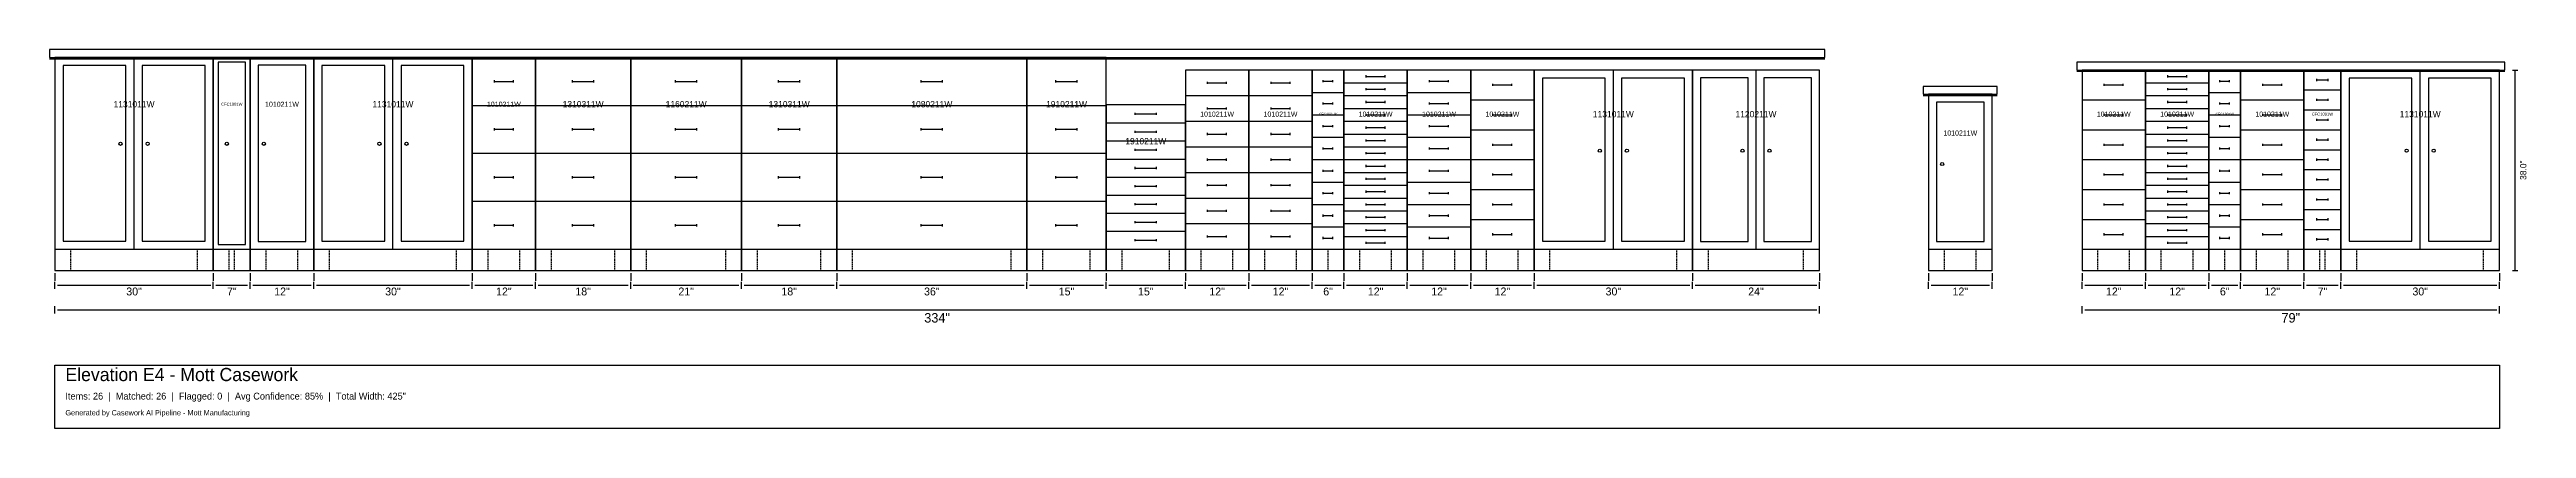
# Model space of a CAD drawing. Header units: metres. Extents: x -1 to 468, y -30 to 42.
import ezdxf
from ezdxf.enums import TextEntityAlignment as Align

# ---------------------------------------------------------------- set-up
doc = ezdxf.new("R2010")
doc.units = ezdxf.units.M
doc.linetypes.add('HIDDEN', pattern=[0.1875, 0.125, -0.0625])
for name, color, linetype in [('CASEWORK-ANNOTATIONS', 1, 'Continuous'), ('CASEWORK-CABINETS', 7, 'Continuous'), ('CASEWORK-COUNTERTOPS', 3, 'Continuous'), ('CASEWORK-DIMENSIONS', 2, 'Continuous'), ('CASEWORK-HIDDEN', 8, 'HIDDEN'), ('CASEWORK-PRODUCT-NUMBERS', 2, 'Continuous')]:
    doc.layers.add(name, color=color, linetype=linetype)

msp = doc.modelspace()

# ---------------------------------------------------------------- linework, layer by layer
at = {"layer": 'CASEWORK-ANNOTATIONS', "color": 8}
msp.add_lwpolyline([(0, -18), (462.72, -18), (462.72, -30), (0, -30), (0, -18)], close=True, dxfattribs=at)
at = {"layer": 'CASEWORK-CABINETS', "color": 7}
for p, q in [((15, 4), (15, 40.4)), ((64, 4), (64, 40.4)), ((295, 4), (295, 38)), ((322, 4), (322, 38)), ((447.72, 4), (447.72, 38)), ((83.2, 35.65), (83.2, 36.05)), ((83.2, 35.85), (86.8, 35.85)), ((86.8, 35.65), (86.8, 36.05)), ((98, 35.65), (98, 36.05)), ((98, 35.85), (102, 35.85)), ((102, 35.65), (102, 36.05)), ((117.5, 35.65), (117.5, 36.05)), ((117.5, 35.85), (121.5, 35.85)), ((121.5, 35.65), (121.5, 36.05)), ((137, 35.65), (137, 36.05)), ((137, 35.85), (141, 35.85)), ((141, 35.65), (141, 36.05)), ((164, 35.65), (164, 36.05)), ((164, 35.85), (168, 35.85)), ((168, 35.65), (168, 36.05)), ((189.5, 35.65), (189.5, 36.05)), ((189.5, 35.85), (193.5, 35.85)), ((193.5, 35.65), (193.5, 36.05)), ((214, 33.14), (226, 33.14)), ((218.2, 35.37), (218.2, 35.77)), ((218.2, 35.57), (221.8, 35.57)), ((221.8, 35.37), (221.8, 35.77)), ((226, 33.14), (238, 33.14)), ((230.2, 35.37), (230.2, 35.77)), ((230.2, 35.57), (233.8, 35.57)), ((233.8, 35.37), (233.8, 35.77)), ((238, 33.75), (244, 33.75)), ((240.1, 35.67), (240.1, 36.08)), ((240.1, 35.88), (241.9, 35.88)), ((241.9, 35.67), (241.9, 36.08)), ((244, 35.57), (256, 35.57)), ((244, 33.14), (256, 33.14)), ((248.2, 36.59), (248.2, 36.99)), ((248.2, 36.79), (251.8, 36.79)), ((248.2, 34.16), (248.2, 34.56)), ((248.2, 34.36), (251.8, 34.36)), ((251.8, 36.59), (251.8, 36.99)), ((251.8, 34.16), (251.8, 34.56)), ((256, 33.75), (268, 33.75)), ((260.2, 35.67), (260.2, 36.08)), ((260.2, 35.88), (263.8, 35.88)), ((263.8, 35.67), (263.8, 36.08)), ((272.2, 34.97), (272.2, 35.37)), ((272.2, 35.17), (275.8, 35.17)), ((275.8, 34.97), (275.8, 35.37)), ((387.92, 34.97), (387.92, 35.37)), ((387.92, 35.17), (391.52, 35.17)), ((391.52, 34.97), (391.52, 35.37)), ((395.72, 35.57), (407.72, 35.57)), ((395.72, 33.14), (407.72, 33.14)), ((399.92, 36.59), (399.92, 36.99)), ((399.92, 36.79), (403.52, 36.79)), ((399.92, 34.16), (399.92, 34.56)), ((399.92, 34.36), (403.52, 34.36)), ((403.52, 36.59), (403.52, 36.99)), ((403.52, 34.16), (403.52, 34.56)), ((407.72, 33.75), (413.72, 33.75)), ((409.82, 35.67), (409.82, 36.08)), ((409.82, 35.88), (411.62, 35.88)), ((411.62, 35.67), (411.62, 36.08)), ((417.92, 34.97), (417.92, 35.37)), ((417.92, 35.17), (421.52, 35.17)), ((421.52, 34.97), (421.52, 35.37)), ((425.72, 34.22), (432.72, 34.22)), ((428.17, 35.91), (428.17, 36.31)), ((428.17, 36.11), (430.27, 36.11)), ((430.27, 35.91), (430.27, 36.31)), ((79, 31.3), (91, 31.3)), ((91, 31.3), (109, 31.3)), ((109, 31.3), (130, 31.3)), ((130, 31.3), (148, 31.3)), ((148, 31.3), (184, 31.3)), ((184, 31.3), (199, 31.3)), ((204.5, 29.49), (204.5, 29.89)), ((204.5, 29.69), (208.5, 29.69)), ((208.5, 29.49), (208.5, 29.89)), ((214, 28.29), (226, 28.29)), ((218.2, 30.51), (218.2, 30.91)), ((218.2, 30.71), (221.8, 30.71)), ((221.8, 30.51), (221.8, 30.91)), ((226, 28.29), (238, 28.29)), ((230.2, 30.51), (230.2, 30.91)), ((230.2, 30.71), (233.8, 30.71)), ((233.8, 30.51), (233.8, 30.91)), ((238, 29.5), (244, 29.5)), ((240.1, 31.43), (240.1, 31.82)), ((240.1, 31.62), (241.9, 31.62)), ((241.9, 31.43), (241.9, 31.82)), ((244, 30.71), (256, 30.71)), ((244, 28.29), (256, 28.29)), ((248.2, 31.73), (248.2, 32.13)), ((248.2, 31.93), (251.8, 31.93)), ((248.2, 29.3), (248.2, 29.7)), ((248.2, 29.5), (251.8, 29.5)), ((251.8, 31.73), (251.8, 32.13)), ((251.8, 29.3), (251.8, 29.7)), ((256, 29.5), (268, 29.5)), ((260.2, 31.43), (260.2, 31.82)), ((260.2, 31.62), (263.8, 31.62)), ((263.8, 31.43), (263.8, 31.82)), ((268, 32.33), (280, 32.33)), ((272.2, 29.3), (272.2, 29.7)), ((272.2, 29.5), (275.8, 29.5)), ((275.8, 29.3), (275.8, 29.7)), ((383.72, 32.33), (395.72, 32.33)), ((387.92, 29.3), (387.92, 29.7)), ((387.92, 29.5), (391.52, 29.5)), ((391.52, 29.3), (391.52, 29.7)), ((395.72, 30.71), (407.72, 30.71)), ((395.72, 28.29), (407.72, 28.29)), ((399.92, 31.73), (399.92, 32.13)), ((399.92, 31.93), (403.52, 31.93)), ((399.92, 29.3), (399.92, 29.7)), ((399.92, 29.5), (403.52, 29.5)), ((403.52, 31.73), (403.52, 32.13)), ((403.52, 29.3), (403.52, 29.7)), ((407.72, 29.5), (413.72, 29.5)), ((409.82, 31.43), (409.82, 31.82)), ((409.82, 31.62), (411.62, 31.62)), ((411.62, 31.43), (411.62, 31.82)), ((413.72, 32.33), (425.72, 32.33)), ((417.92, 29.3), (417.92, 29.7)), ((417.92, 29.5), (421.52, 29.5)), ((421.52, 29.3), (421.52, 29.7)), ((425.72, 30.44), (432.72, 30.44)), ((428.17, 32.13), (428.17, 32.53)), ((428.17, 32.33), (430.27, 32.33)), ((428.17, 28.36), (428.17, 28.76)), ((428.17, 28.56), (430.27, 28.56)), ((430.27, 32.13), (430.27, 32.53)), ((430.27, 28.36), (430.27, 28.76)), ((83.2, 26.55), (83.2, 26.95)), ((83.2, 26.75), (86.8, 26.75)), ((86.8, 26.55), (86.8, 26.95)), ((98, 26.55), (98, 26.95)), ((98, 26.75), (102, 26.75)), ((102, 26.55), (102, 26.95)), ((117.5, 26.55), (117.5, 26.95)), ((117.5, 26.75), (121.5, 26.75)), ((121.5, 26.55), (121.5, 26.95)), ((137, 26.55), (137, 26.95)), ((137, 26.75), (141, 26.75)), ((141, 26.55), (141, 26.95)), ((164, 26.55), (164, 26.95)), ((164, 26.75), (168, 26.75)), ((168, 26.55), (168, 26.95)), ((189.5, 26.55), (189.5, 26.95)), ((189.5, 26.75), (193.5, 26.75)), ((193.5, 26.55), (193.5, 26.95)), ((199, 27.97), (214, 27.97)), ((199, 24.55), (214, 24.55)), ((204.5, 26.06), (204.5, 26.46)), ((204.5, 26.26), (208.5, 26.26)), ((208.5, 26.06), (208.5, 26.46)), ((218.2, 25.66), (218.2, 26.06)), ((218.2, 25.86), (221.8, 25.86)), ((221.8, 25.66), (221.8, 26.06)), ((230.2, 25.66), (230.2, 26.06)), ((230.2, 25.86), (233.8, 25.86)), ((233.8, 25.66), (233.8, 26.06)), ((238, 25.25), (244, 25.25)), ((240.1, 27.18), (240.1, 27.57)), ((240.1, 27.38), (241.9, 27.38)), ((241.9, 27.18), (241.9, 27.57)), ((244, 25.86), (256, 25.86)), ((248.2, 26.87), (248.2, 27.27)), ((248.2, 27.07), (251.8, 27.07)), ((248.2, 24.44), (248.2, 24.84)), ((248.2, 24.64), (251.8, 24.64)), ((251.8, 26.87), (251.8, 27.27)), ((251.8, 24.44), (251.8, 24.84)), ((256, 25.25), (268, 25.25)), ((260.2, 27.18), (260.2, 27.57)), ((260.2, 27.38), (263.8, 27.38)), ((263.8, 27.18), (263.8, 27.57)), ((268, 26.67), (280, 26.67)), ((272.2, 23.63), (272.2, 24.03)), ((272.2, 23.83), (275.8, 23.83)), ((275.8, 23.63), (275.8, 24.03)), ((383.72, 26.67), (395.72, 26.67)), ((387.92, 23.63), (387.92, 24.03)), ((387.92, 23.83), (391.52, 23.83)), ((391.52, 23.63), (391.52, 24.03)), ((395.72, 25.86), (407.72, 25.86)), ((399.92, 26.87), (399.92, 27.27)), ((399.92, 27.07), (403.52, 27.07)), ((399.92, 24.44), (399.92, 24.84)), ((399.92, 24.64), (403.52, 24.64)), ((403.52, 26.87), (403.52, 27.27)), ((403.52, 24.44), (403.52, 24.84)), ((407.72, 25.25), (413.72, 25.25)), ((409.82, 27.18), (409.82, 27.57)), ((409.82, 27.38), (411.62, 27.38)), ((411.62, 27.18), (411.62, 27.57)), ((413.72, 26.67), (425.72, 26.67)), ((417.92, 23.63), (417.92, 24.03)), ((417.92, 23.83), (421.52, 23.83)), ((421.52, 23.63), (421.52, 24.03)), ((425.72, 26.67), (432.72, 26.67)), ((428.17, 24.58), (428.17, 24.98)), ((428.17, 24.78), (430.27, 24.78)), ((430.27, 24.58), (430.27, 24.98)), ((79, 22.2), (91, 22.2)), ((91, 22.2), (109, 22.2)), ((109, 22.2), (130, 22.2)), ((130, 22.2), (148, 22.2)), ((148, 22.2), (184, 22.2)), ((184, 22.2), (199, 22.2)), ((199, 21.12), (214, 21.12)), ((204.5, 22.64), (204.5, 23.04)), ((204.5, 22.84), (208.5, 22.84)), ((204.5, 19.21), (204.5, 19.61)), ((204.5, 19.41), (208.5, 19.41)), ((208.5, 22.64), (208.5, 23.04)), ((208.5, 19.21), (208.5, 19.61)), ((214, 23.43), (226, 23.43)), ((218.2, 20.8), (218.2, 21.2)), ((218.2, 21), (221.8, 21)), ((221.8, 20.8), (221.8, 21.2)), ((226, 23.43), (238, 23.43)), ((230.2, 20.8), (230.2, 21.2)), ((230.2, 21), (233.8, 21)), ((233.8, 20.8), (233.8, 21.2)), ((238, 21), (244, 21)), ((240.1, 22.93), (240.1, 23.32)), ((240.1, 23.12), (241.9, 23.12)), ((240.1, 18.68), (240.1, 19.07)), ((240.1, 18.88), (241.9, 18.88)), ((241.9, 22.93), (241.9, 23.32)), ((241.9, 18.68), (241.9, 19.07)), ((244, 23.43), (256, 23.43)), ((244, 21), (256, 21)), ((248.2, 22.01), (248.2, 22.41)), ((248.2, 22.21), (251.8, 22.21)), ((248.2, 19.59), (248.2, 19.99)), ((248.2, 19.79), (251.8, 19.79)), ((251.8, 22.01), (251.8, 22.41)), ((251.8, 19.59), (251.8, 19.99)), ((256, 21), (268, 21)), ((260.2, 22.93), (260.2, 23.32)), ((260.2, 23.12), (263.8, 23.12)), ((260.2, 18.68), (260.2, 19.07)), ((260.2, 18.88), (263.8, 18.88)), ((263.8, 22.93), (263.8, 23.32)), ((263.8, 18.68), (263.8, 19.07)), ((268, 21), (280, 21)), ((383.72, 21), (395.72, 21)), ((395.72, 23.43), (407.72, 23.43)), ((395.72, 21), (407.72, 21)), ((399.92, 22.01), (399.92, 22.41)), ((399.92, 22.21), (403.52, 22.21)), ((399.92, 19.59), (399.92, 19.99)), ((399.92, 19.79), (403.52, 19.79)), ((403.52, 22.01), (403.52, 22.41)), ((403.52, 19.59), (403.52, 19.99)), ((407.72, 21), (413.72, 21)), ((409.82, 22.93), (409.82, 23.32)), ((409.82, 23.12), (411.62, 23.12)), ((409.82, 18.68), (409.82, 19.07)), ((409.82, 18.88), (411.62, 18.88)), ((411.62, 22.93), (411.62, 23.32)), ((411.62, 18.68), (411.62, 19.07)), ((413.72, 21), (425.72, 21)), ((425.72, 22.89), (432.72, 22.89)), ((425.72, 19.11), (432.72, 19.11)), ((428.17, 20.8), (428.17, 21.2)), ((428.17, 21), (430.27, 21)), ((430.27, 20.8), (430.27, 21.2)), ((83.2, 17.45), (83.2, 17.85)), ((83.2, 17.65), (86.8, 17.65)), ((86.8, 17.45), (86.8, 17.85)), ((98, 17.45), (98, 17.85)), ((98, 17.65), (102, 17.65)), ((102, 17.45), (102, 17.85)), ((117.5, 17.45), (117.5, 17.85)), ((117.5, 17.65), (121.5, 17.65)), ((121.5, 17.45), (121.5, 17.85)), ((137, 17.45), (137, 17.85)), ((137, 17.65), (141, 17.65)), ((141, 17.45), (141, 17.85)), ((164, 17.45), (164, 17.85)), ((164, 17.65), (168, 17.65)), ((168, 17.45), (168, 17.85)), ((189.5, 17.45), (189.5, 17.85)), ((189.5, 17.65), (193.5, 17.65)), ((193.5, 17.45), (193.5, 17.85)), ((199, 17.7), (214, 17.7)), ((199, 14.27), (214, 14.27)), ((204.5, 15.79), (204.5, 16.19)), ((204.5, 15.99), (208.5, 15.99)), ((208.5, 15.79), (208.5, 16.19)), ((214, 18.57), (226, 18.57)), ((218.2, 15.94), (218.2, 16.34)), ((218.2, 16.14), (221.8, 16.14)), ((221.8, 15.94), (221.8, 16.34)), ((226, 18.57), (238, 18.57)), ((230.2, 15.94), (230.2, 16.34)), ((230.2, 16.14), (233.8, 16.14)), ((233.8, 15.94), (233.8, 16.34)), ((238, 16.75), (244, 16.75)), ((240.1, 14.43), (240.1, 14.82)), ((240.1, 14.62), (241.9, 14.62)), ((241.9, 14.43), (241.9, 14.82)), ((244, 18.57), (256, 18.57)), ((244, 16.14), (256, 16.14)), ((248.2, 17.16), (248.2, 17.56)), ((248.2, 17.36), (251.8, 17.36)), ((248.2, 14.73), (248.2, 15.13)), ((248.2, 14.93), (251.8, 14.93)), ((251.8, 17.16), (251.8, 17.56)), ((251.8, 14.73), (251.8, 15.13)), ((256, 16.75), (268, 16.75)), ((260.2, 14.43), (260.2, 14.82)), ((260.2, 14.62), (263.8, 14.62)), ((263.8, 14.43), (263.8, 14.82)), ((268, 15.33), (280, 15.33)), ((272.2, 17.97), (272.2, 18.37)), ((272.2, 18.17), (275.8, 18.17)), ((275.8, 17.97), (275.8, 18.37)), ((383.72, 15.33), (395.72, 15.33)), ((387.92, 17.97), (387.92, 18.37)), ((387.92, 18.17), (391.52, 18.17)), ((391.52, 17.97), (391.52, 18.37)), ((395.72, 18.57), (407.72, 18.57)), ((395.72, 16.14), (407.72, 16.14)), ((399.92, 17.16), (399.92, 17.56)), ((399.92, 17.36), (403.52, 17.36)), ((399.92, 14.73), (399.92, 15.13)), ((399.92, 14.93), (403.52, 14.93)), ((403.52, 17.16), (403.52, 17.56)), ((403.52, 14.73), (403.52, 15.13)), ((407.72, 16.75), (413.72, 16.75)), ((409.82, 14.43), (409.82, 14.82)), ((409.82, 14.62), (411.62, 14.62)), ((411.62, 14.43), (411.62, 14.82)), ((413.72, 15.33), (425.72, 15.33)), ((417.92, 17.97), (417.92, 18.37)), ((417.92, 18.17), (421.52, 18.17)), ((421.52, 17.97), (421.52, 18.37)), ((425.72, 15.33), (432.72, 15.33)), ((428.17, 17.02), (428.17, 17.42)), ((428.17, 17.22), (430.27, 17.22)), ((430.27, 17.02), (430.27, 17.42)), ((79, 13.1), (91, 13.1)), ((91, 13.1), (109, 13.1)), ((109, 13.1), (130, 13.1)), ((130, 13.1), (148, 13.1)), ((148, 13.1), (184, 13.1)), ((184, 13.1), (199, 13.1)), ((199, 10.85), (214, 10.85)), ((204.5, 12.36), (204.5, 12.76)), ((204.5, 12.56), (208.5, 12.56)), ((208.5, 12.36), (208.5, 12.76)), ((214, 13.71), (226, 13.71)), ((218.2, 11.09), (218.2, 11.49)), ((218.2, 11.29), (221.8, 11.29)), ((221.8, 11.09), (221.8, 11.49)), ((226, 13.71), (238, 13.71)), ((230.2, 11.09), (230.2, 11.49)), ((230.2, 11.29), (233.8, 11.29)), ((233.8, 11.09), (233.8, 11.49)), ((238, 12.5), (244, 12.5)), ((240.1, 10.18), (240.1, 10.57)), ((240.1, 10.38), (241.9, 10.38)), ((241.9, 10.18), (241.9, 10.57)), ((244, 13.71), (256, 13.71)), ((244, 11.29), (256, 11.29)), ((248.2, 12.3), (248.2, 12.7)), ((248.2, 12.5), (251.8, 12.5)), ((248.2, 9.87), (248.2, 10.27)), ((248.2, 10.07), (251.8, 10.07)), ((251.8, 12.3), (251.8, 12.7)), ((251.8, 9.87), (251.8, 10.27)), ((256, 12.5), (268, 12.5)), ((260.2, 10.18), (260.2, 10.57)), ((260.2, 10.38), (263.8, 10.38)), ((263.8, 10.18), (263.8, 10.57)), ((268, 9.67), (280, 9.67)), ((272.2, 12.3), (272.2, 12.7)), ((272.2, 12.5), (275.8, 12.5)), ((275.8, 12.3), (275.8, 12.7)), ((383.72, 9.67), (395.72, 9.67)), ((387.92, 12.3), (387.92, 12.7)), ((387.92, 12.5), (391.52, 12.5)), ((391.52, 12.3), (391.52, 12.7)), ((395.72, 13.71), (407.72, 13.71)), ((395.72, 11.29), (407.72, 11.29)), ((399.92, 12.3), (399.92, 12.7)), ((399.92, 12.5), (403.52, 12.5)), ((399.92, 9.87), (399.92, 10.27)), ((399.92, 10.07), (403.52, 10.07)), ((403.52, 12.3), (403.52, 12.7)), ((403.52, 9.87), (403.52, 10.27)), ((407.72, 12.5), (413.72, 12.5)), ((409.82, 10.18), (409.82, 10.57)), ((409.82, 10.38), (411.62, 10.38)), ((411.62, 10.18), (411.62, 10.57)), ((413.72, 9.67), (425.72, 9.67)), ((417.92, 12.3), (417.92, 12.7)), ((417.92, 12.5), (421.52, 12.5)), ((421.52, 12.3), (421.52, 12.7)), ((425.72, 11.56), (432.72, 11.56)), ((428.17, 13.24), (428.17, 13.64)), ((428.17, 13.44), (430.27, 13.44)), ((428.17, 9.47), (428.17, 9.87)), ((428.17, 9.67), (430.27, 9.67)), ((430.27, 13.24), (430.27, 13.64)), ((430.27, 9.47), (430.27, 9.87)), ((83.2, 8.35), (83.2, 8.75)), ((83.2, 8.55), (86.8, 8.55)), ((86.8, 8.35), (86.8, 8.75)), ((98, 8.35), (98, 8.75)), ((98, 8.55), (102, 8.55)), ((102, 8.35), (102, 8.75)), ((117.5, 8.35), (117.5, 8.75)), ((117.5, 8.55), (121.5, 8.55)), ((121.5, 8.35), (121.5, 8.75)), ((137, 8.35), (137, 8.75)), ((137, 8.55), (141, 8.55)), ((141, 8.35), (141, 8.75)), ((164, 8.35), (164, 8.75)), ((164, 8.55), (168, 8.55)), ((168, 8.35), (168, 8.75)), ((189.5, 8.35), (189.5, 8.75)), ((189.5, 8.55), (193.5, 8.55)), ((193.5, 8.35), (193.5, 8.75)), ((199, 7.42), (214, 7.42)), ((204.5, 8.94), (204.5, 9.34)), ((204.5, 9.14), (208.5, 9.14)), ((204.5, 5.51), (204.5, 5.91)), ((204.5, 5.71), (208.5, 5.71)), ((208.5, 8.94), (208.5, 9.34)), ((208.5, 5.51), (208.5, 5.91)), ((214, 8.86), (226, 8.86)), ((218.2, 6.23), (218.2, 6.63)), ((218.2, 6.43), (221.8, 6.43)), ((221.8, 6.23), (221.8, 6.63)), ((226, 8.86), (238, 8.86)), ((230.2, 6.23), (230.2, 6.63)), ((230.2, 6.43), (233.8, 6.43)), ((233.8, 6.23), (233.8, 6.63)), ((238, 8.25), (244, 8.25)), ((240.1, 5.92), (240.1, 6.33)), ((240.1, 6.12), (241.9, 6.12)), ((241.9, 5.92), (241.9, 6.33)), ((244, 8.86), (256, 8.86)), ((244, 6.43), (256, 6.43)), ((248.2, 7.44), (248.2, 7.84)), ((248.2, 7.64), (251.8, 7.64)), ((248.2, 5.01), (248.2, 5.41)), ((248.2, 5.21), (251.8, 5.21)), ((251.8, 7.44), (251.8, 7.84)), ((251.8, 5.01), (251.8, 5.41)), ((256, 8.25), (268, 8.25)), ((260.2, 5.92), (260.2, 6.33)), ((260.2, 6.12), (263.8, 6.12)), ((263.8, 5.92), (263.8, 6.33)), ((272.2, 6.63), (272.2, 7.03)), ((272.2, 6.83), (275.8, 6.83)), ((275.8, 6.63), (275.8, 7.03)), ((387.92, 6.63), (387.92, 7.03)), ((387.92, 6.83), (391.52, 6.83)), ((391.52, 6.63), (391.52, 7.03)), ((395.72, 8.86), (407.72, 8.86)), ((395.72, 6.43), (407.72, 6.43)), ((399.92, 7.44), (399.92, 7.84)), ((399.92, 7.64), (403.52, 7.64)), ((399.92, 5.01), (399.92, 5.41)), ((399.92, 5.21), (403.52, 5.21)), ((403.52, 7.44), (403.52, 7.84)), ((403.52, 5.01), (403.52, 5.41)), ((407.72, 8.25), (413.72, 8.25)), ((409.82, 5.92), (409.82, 6.33)), ((409.82, 6.12), (411.62, 6.12)), ((411.62, 5.92), (411.62, 6.33)), ((417.92, 6.63), (417.92, 7.03)), ((417.92, 6.83), (421.52, 6.83)), ((421.52, 6.63), (421.52, 7.03)), ((425.72, 7.78), (432.72, 7.78)), ((428.17, 5.69), (428.17, 6.09)), ((428.17, 5.89), (430.27, 5.89)), ((430.27, 5.69), (430.27, 6.09)), ((0, 4), (30, 4)), ((30, 4), (37, 4)), ((37, 4), (49, 4)), ((49, 4), (79, 4)), ((79, 4), (91, 4)), ((91, 4), (109, 4)), ((109, 4), (130, 4)), ((130, 4), (148, 4)), ((148, 4), (184, 4)), ((184, 4), (199, 4)), ((199, 4), (214, 4)), ((214, 4), (226, 4)), ((226, 4), (238, 4)), ((238, 4), (244, 4)), ((244, 4), (256, 4)), ((256, 4), (268, 4)), ((268, 4), (280, 4)), ((280, 4), (310, 4)), ((310, 4), (334, 4)), ((354.67, 4), (366.67, 4)), ((383.72, 4), (395.72, 4)), ((395.72, 4), (407.72, 4)), ((407.72, 4), (413.72, 4)), ((413.72, 4), (425.72, 4)), ((425.72, 4), (432.72, 4)), ((432.72, 4), (462.72, 4))]:
    msp.add_line(p, q, dxfattribs=at)
for points in [[(0, 0), (30, 0), (30, 40.4), (0, 40.4), (0, 0)], [(1.56, 5.56), (13.44, 5.56), (13.44, 38.84), (1.56, 38.84), (1.56, 5.56)], [(16.56, 5.56), (28.44, 5.56), (28.44, 38.84), (16.56, 38.84), (16.56, 5.56)], [(30, 0), (37, 0), (37, 40.4), (30, 40.4), (30, 0)], [(30.89, 4.89), (36.11, 4.89), (36.11, 39.51), (30.89, 39.51), (30.89, 4.89)], [(37, 0), (49, 0), (49, 40.4), (37, 40.4), (37, 0)], [(38.49, 5.49), (47.51, 5.49), (47.51, 38.91), (38.49, 38.91), (38.49, 5.49)], [(49, 0), (79, 0), (79, 40.4), (49, 40.4), (49, 0)], [(50.56, 5.56), (62.44, 5.56), (62.44, 38.84), (50.56, 38.84), (50.56, 5.56)], [(65.56, 5.56), (77.44, 5.56), (77.44, 38.84), (65.56, 38.84), (65.56, 5.56)], [(79, 0), (91, 0), (91, 40.4), (79, 40.4), (79, 0)], [(91, 0), (109, 0), (109, 40.4), (91, 40.4), (91, 0)], [(109, 0), (130, 0), (130, 40.4), (109, 40.4), (109, 0)], [(130, 0), (148, 0), (148, 40.4), (130, 40.4), (130, 0)], [(148, 0), (184, 0), (184, 40.4), (148, 40.4), (148, 0)], [(184, 0), (199, 0), (199, 40.4), (184, 40.4), (184, 0)], [(214, 0), (226, 0), (226, 38), (214, 38), (214, 0)], [(226, 0), (238, 0), (238, 38), (226, 38), (226, 0)], [(238, 0), (244, 0), (244, 38), (238, 38), (238, 0)], [(244, 0), (256, 0), (256, 38), (244, 38), (244, 0)], [(256, 0), (268, 0), (268, 38), (256, 38), (256, 0)], [(268, 0), (280, 0), (280, 38), (268, 38), (268, 0)], [(280, 0), (310, 0), (310, 38), (280, 38), (280, 0)], [(310, 0), (334, 0), (334, 38), (310, 38), (310, 0)], [(383.72, 0), (395.72, 0), (395.72, 38), (383.72, 38), (383.72, 0)], [(395.72, 0), (407.72, 0), (407.72, 38), (395.72, 38), (395.72, 0)], [(407.72, 0), (413.72, 0), (413.72, 38), (407.72, 38), (407.72, 0)], [(413.72, 0), (425.72, 0), (425.72, 38), (413.72, 38), (413.72, 0)], [(425.72, 0), (432.72, 0), (432.72, 38), (425.72, 38), (425.72, 0)], [(432.72, 0), (462.72, 0), (462.72, 38), (432.72, 38), (432.72, 0)], [(281.56, 5.56), (293.44, 5.56), (293.44, 36.44), (281.56, 36.44), (281.56, 5.56)], [(296.56, 5.56), (308.44, 5.56), (308.44, 36.44), (296.56, 36.44), (296.56, 5.56)], [(311.49, 5.49), (320.51, 5.49), (320.51, 36.51), (311.49, 36.51), (311.49, 5.49)], [(323.49, 5.49), (332.51, 5.49), (332.51, 36.51), (323.49, 36.51), (323.49, 5.49)], [(354.67, 0), (366.67, 0), (366.67, 33.4), (354.67, 33.4), (354.67, 0)], [(434.28, 5.56), (446.15, 5.56), (446.15, 36.44), (434.28, 36.44), (434.28, 5.56)], [(449.28, 5.56), (461.15, 5.56), (461.15, 36.44), (449.28, 36.44), (449.28, 5.56)], [(199, 0), (214, 0), (214, 31.4), (199, 31.4), (199, 0)], [(356.15, 5.49), (365.18, 5.49), (365.18, 31.91), (356.15, 31.91), (356.15, 5.49)]]:
    msp.add_lwpolyline(points, close=True, dxfattribs=at)
for centre in [(12.44, 24.01), (17.56, 24.01), (32.56, 24.01), (39.56, 24.01), (61.44, 24.01), (66.56, 24.01), (292.44, 22.69), (297.56, 22.69), (319.44, 22.69), (324.56, 22.69), (357.23, 20.16), (445.15, 22.69), (450.28, 22.69)]:
    msp.add_circle(centre, 0.3, dxfattribs=at)
at = {"layer": 'CASEWORK-COUNTERTOPS', "color": 3}
for p, q in [((-1, 40.15), (335, 40.15)), ((382.72, 37.75), (463.72, 37.75)), ((353.67, 33.15), (367.67, 33.15))]:
    msp.add_line(p, q, dxfattribs=at)
for points in [[(-1, 40.4), (335, 40.4), (335, 41.9), (-1, 41.9), (-1, 40.4)], [(382.72, 38), (463.72, 38), (463.72, 39.5), (382.72, 39.5), (382.72, 38)], [(353.67, 33.4), (367.67, 33.4), (367.67, 34.9), (353.67, 34.9), (353.67, 33.4)]]:
    msp.add_lwpolyline(points, close=True, dxfattribs=at)
at = {"layer": 'CASEWORK-DIMENSIONS', "color": 2}
for p, q in [((465.22, 38), (466.22, 38)), ((465.72, 0), (465.72, 38)), ((465.22, 0), (466.22, 0)), ((0, -3.5), (0, -2.2)), ((0.5, -2.8), (29.5, -2.8)), ((30, -3.5), (30, -2.2)), ((30, -3.5), (30, -2.2)), ((30.5, -2.8), (36.5, -2.8)), ((37, -3.5), (37, -2.2)), ((37, -3.5), (37, -2.2)), ((37.5, -2.8), (48.5, -2.8)), ((49, -3.5), (49, -2.2)), ((49, -3.5), (49, -2.2)), ((49.5, -2.8), (78.5, -2.8)), ((79, -3.5), (79, -2.2)), ((79, -3.5), (79, -2.2)), ((79.5, -2.8), (90.5, -2.8)), ((91, -3.5), (91, -2.2)), ((91, -3.5), (91, -2.2)), ((91.5, -2.8), (108.5, -2.8)), ((109, -3.5), (109, -2.2)), ((109, -3.5), (109, -2.2)), ((109.5, -2.8), (129.5, -2.8)), ((130, -3.5), (130, -2.2)), ((130, -3.5), (130, -2.2)), ((130.5, -2.8), (147.5, -2.8)), ((148, -3.5), (148, -2.2)), ((148, -3.5), (148, -2.2)), ((148.5, -2.8), (183.5, -2.8)), ((184, -3.5), (184, -2.2)), ((184, -3.5), (184, -2.2)), ((184.5, -2.8), (198.5, -2.8)), ((199, -3.5), (199, -2.2)), ((199, -3.5), (199, -2.2)), ((199.5, -2.8), (213.5, -2.8)), ((214, -3.5), (214, -2.2)), ((214, -3.5), (214, -2.2)), ((214.5, -2.8), (225.5, -2.8)), ((226, -3.5), (226, -2.2)), ((226, -3.5), (226, -2.2)), ((226.5, -2.8), (237.5, -2.8)), ((238, -3.5), (238, -2.2)), ((238, -3.5), (238, -2.2)), ((238.5, -2.8), (243.5, -2.8)), ((244, -3.5), (244, -2.2)), ((244, -3.5), (244, -2.2)), ((244.5, -2.8), (255.5, -2.8)), ((256, -3.5), (256, -2.2)), ((256, -3.5), (256, -2.2)), ((256.5, -2.8), (267.5, -2.8)), ((268, -3.5), (268, -2.2)), ((268, -3.5), (268, -2.2)), ((268.5, -2.8), (279.5, -2.8)), ((280, -3.5), (280, -2.2)), ((280, -3.5), (280, -2.2)), ((280.5, -2.8), (309.5, -2.8)), ((310, -3.5), (310, -2.2)), ((310, -3.5), (310, -2.2)), ((310.5, -2.8), (333.5, -2.8)), ((334, -3.5), (334, -2.2)), ((354.67, -3.5), (354.67, -2.2)), ((355.17, -2.8), (366.17, -2.8)), ((366.67, -3.5), (366.67, -2.2)), ((383.72, -3.5), (383.72, -2.2)), ((384.22, -2.8), (395.22, -2.8)), ((395.72, -3.5), (395.72, -2.2)), ((395.72, -3.5), (395.72, -2.2)), ((396.22, -2.8), (407.22, -2.8)), ((407.72, -3.5), (407.72, -2.2)), ((407.72, -3.5), (407.72, -2.2)), ((408.22, -2.8), (413.22, -2.8)), ((413.72, -3.5), (413.72, -2.2)), ((413.72, -3.5), (413.72, -2.2)), ((414.22, -2.8), (425.22, -2.8)), ((425.72, -3.5), (425.72, -2.2)), ((425.72, -3.5), (425.72, -2.2)), ((426.22, -2.8), (432.22, -2.8)), ((432.72, -3.5), (432.72, -2.2)), ((432.72, -3.5), (432.72, -2.2)), ((433.22, -2.8), (462.22, -2.8)), ((462.72, -3.5), (462.72, -2.2)), ((0, -8.2), (0, -6.8)), ((0.5, -7.5), (333.5, -7.5)), ((334, -8.2), (334, -6.8)), ((383.72, -8.2), (383.72, -6.8)), ((384.22, -7.5), (462.22, -7.5)), ((462.72, -8.2), (462.72, -6.8))]:
    msp.add_line(p, q, dxfattribs=at)
at = {"layer": 'CASEWORK-DIMENSIONS', "color": 8}
for p, q in [((0, -0.5), (0, -2)), ((30, -0.5), (30, -2)), ((30, -0.5), (30, -2)), ((37, -0.5), (37, -2)), ((37, -0.5), (37, -2)), ((49, -0.5), (49, -2)), ((49, -0.5), (49, -2)), ((79, -0.5), (79, -2)), ((79, -0.5), (79, -2)), ((91, -0.5), (91, -2)), ((91, -0.5), (91, -2)), ((109, -0.5), (109, -2)), ((109, -0.5), (109, -2)), ((130, -0.5), (130, -2)), ((130, -0.5), (130, -2)), ((148, -0.5), (148, -2)), ((148, -0.5), (148, -2)), ((184, -0.5), (184, -2)), ((184, -0.5), (184, -2)), ((199, -0.5), (199, -2)), ((199, -0.5), (199, -2)), ((214, -0.5), (214, -2)), ((214, -0.5), (214, -2)), ((226, -0.5), (226, -2)), ((226, -0.5), (226, -2)), ((238, -0.5), (238, -2)), ((238, -0.5), (238, -2)), ((244, -0.5), (244, -2)), ((244, -0.5), (244, -2)), ((256, -0.5), (256, -2)), ((256, -0.5), (256, -2)), ((268, -0.5), (268, -2)), ((268, -0.5), (268, -2)), ((280, -0.5), (280, -2)), ((280, -0.5), (280, -2)), ((310, -0.5), (310, -2)), ((310, -0.5), (310, -2)), ((334, -0.5), (334, -2)), ((354.67, -0.5), (354.67, -2)), ((366.67, -0.5), (366.67, -2)), ((383.72, -0.5), (383.72, -2)), ((395.72, -0.5), (395.72, -2)), ((395.72, -0.5), (395.72, -2)), ((407.72, -0.5), (407.72, -2)), ((407.72, -0.5), (407.72, -2)), ((413.72, -0.5), (413.72, -2)), ((413.72, -0.5), (413.72, -2)), ((425.72, -0.5), (425.72, -2)), ((425.72, -0.5), (425.72, -2)), ((432.72, -0.5), (432.72, -2)), ((432.72, -0.5), (432.72, -2)), ((462.72, -0.5), (462.72, -2))]:
    msp.add_line(p, q, dxfattribs=at)
at = {"layer": 'CASEWORK-HIDDEN', "color": 8}
for p, q in [((3, 0), (3, 4)), ((3, 0), (27, 0)), ((27, 0), (27, 4)), ((33, 0), (33, 4)), ((33, 0), (34, 0)), ((34, 0), (34, 4)), ((40, 0), (40, 4)), ((40, 0), (46, 0)), ((46, 0), (46, 4)), ((52, 0), (52, 4)), ((52, 0), (76, 0)), ((76, 0), (76, 4)), ((82, 0), (82, 4)), ((82, 0), (88, 0)), ((88, 0), (88, 4)), ((94, 0), (94, 4)), ((94, 0), (106, 0)), ((106, 0), (106, 4)), ((112, 0), (112, 4)), ((112, 0), (127, 0)), ((127, 0), (127, 4)), ((133, 0), (133, 4)), ((133, 0), (145, 0)), ((145, 0), (145, 4)), ((151, 0), (151, 4)), ((151, 0), (181, 0)), ((181, 0), (181, 4)), ((187, 0), (187, 4)), ((187, 0), (196, 0)), ((196, 0), (196, 4)), ((202, 0), (202, 4)), ((202, 0), (211, 0)), ((211, 0), (211, 4)), ((217, 0), (217, 4)), ((217, 0), (223, 0)), ((223, 0), (223, 4)), ((229, 0), (229, 4)), ((229, 0), (235, 0)), ((235, 0), (235, 4)), ((241, 0), (241, 4)), ((241, 0), (241, 4)), ((241, 0), (241, 0)), ((247, 0), (247, 4)), ((247, 0), (253, 0)), ((253, 0), (253, 4)), ((259, 0), (259, 4)), ((259, 0), (265, 0)), ((265, 0), (265, 4)), ((271, 0), (271, 4)), ((271, 0), (277, 0)), ((277, 0), (277, 4)), ((283, 0), (283, 4)), ((283, 0), (307, 0)), ((307, 0), (307, 4)), ((313, 0), (313, 4)), ((313, 0), (331, 0)), ((331, 0), (331, 4)), ((357.67, 0), (357.67, 4)), ((357.67, 0), (363.67, 0)), ((363.67, 0), (363.67, 4)), ((386.72, 0), (386.72, 4)), ((386.72, 0), (392.72, 0)), ((392.72, 0), (392.72, 4)), ((398.72, 0), (398.72, 4)), ((398.72, 0), (404.72, 0)), ((404.72, 0), (404.72, 4)), ((410.72, 0), (410.72, 4)), ((410.72, 0), (410.72, 4)), ((410.72, 0), (410.72, 0)), ((416.72, 0), (416.72, 4)), ((416.72, 0), (422.72, 0)), ((422.72, 0), (422.72, 4)), ((428.72, 0), (428.72, 4)), ((428.72, 0), (429.72, 0)), ((429.72, 0), (429.72, 4)), ((435.72, 0), (435.72, 4)), ((435.72, 0), (459.72, 0)), ((459.72, 0), (459.72, 4))]:
    msp.add_line(p, q, dxfattribs=at)

# ---------------------------------------------------------------- texts
at = {"layer": 'CASEWORK-ANNOTATIONS', "color": 7}
msp.add_text('Elevation E4 - Mott Casework', height=2.5, dxfattribs=at).set_placement((2, -21))
at = {"layer": 'CASEWORK-ANNOTATIONS', "color": 1}
msp.add_text('Items: 26  |  Matched: 26  |  Flagged: 0  |  Avg Confidence: 85%  |  Total Width: 425"', height=1.3, dxfattribs=at).set_placement((2, -24.5))
at = {"layer": 'CASEWORK-ANNOTATIONS', "color": 8}
msp.add_text('Generated by Casework AI Pipeline - Mott Manufacturing', height=1, dxfattribs=at).set_placement((2, -27.5))
at = {"layer": 'CASEWORK-DIMENSIONS', "color": 2}
msp.add_text('38.0"', height=1.2, rotation=90, dxfattribs=at).set_placement((467.22, 19), align=Align.MIDDLE_CENTER)
for s, height, p in [('30"', 1.5, (15, -4)), ('7"', 1.5, (33.5, -4)), ('12"', 1.5, (43, -4)), ('30"', 1.5, (64, -4)), ('12"', 1.5, (85, -4)), ('18"', 1.5, (100, -4)), ('21"', 1.5, (119.5, -4)), ('18"', 1.5, (139, -4)), ('36"', 1.5, (166, -4)), ('15"', 1.5, (191.5, -4)), ('15"', 1.5, (206.5, -4)), ('12"', 1.5, (220, -4)), ('12"', 1.5, (232, -4)), ('6"', 1.5, (241, -4)), ('12"', 1.5, (250, -4)), ('12"', 1.5, (262, -4)), ('12"', 1.5, (274, -4)), ('30"', 1.5, (295, -4)), ('24"', 1.5, (322, -4)), ('12"', 1.5, (360.67, -4)), ('12"', 1.5, (389.72, -4)), ('12"', 1.5, (401.72, -4)), ('6"', 1.5, (410.72, -4)), ('12"', 1.5, (419.72, -4)), ('7"', 1.5, (429.22, -4)), ('30"', 1.5, (447.72, -4)), ('334"', 1.8, (167, -9)), ('79"', 1.8, (423.22, -9))]:
    msp.add_text(s, height=height, dxfattribs=at).set_placement(p, align=Align.MIDDLE_CENTER)
at = {"layer": 'CASEWORK-PRODUCT-NUMBERS', "color": 2}
for s, height, p in [('1131011W', 1.2, (15, 31.51)), ('CFC1001W', 0.56, (33.5, 31.51)), ('1010211W', 0.96, (43, 31.51)), ('1131011W', 1.2, (64, 31.51)), ('1010211W', 0.96, (85, 31.51)), ('1310311W', 1.2, (100, 31.51)), ('1160211W', 1.2, (119.5, 31.51)), ('1310311W', 1.2, (139, 31.51)), ('1080211W', 1.2, (166, 31.51)), ('1910211W', 1.2, (191.5, 31.51)), ('1010211W', 0.96, (220, 29.64)), ('1010211W', 0.96, (232, 29.64)), ('CFC1001W', 0.48, (241, 29.64)), ('1010211W', 0.96, (250, 29.64)), ('1010211W', 0.96, (262, 29.64)), ('1010211W', 0.96, (274, 29.64)), ('1131011W', 1.2, (295, 29.64)), ('1120211W', 1.2, (322, 29.64)), ('1010211W', 0.96, (389.72, 29.64)), ('1010211W', 0.96, (401.72, 29.64)), ('CFC1001W', 0.48, (410.72, 29.64)), ('1010211W', 0.96, (419.72, 29.64)), ('CFC1001W', 0.56, (429.22, 29.64)), ('1131011W', 1.2, (447.72, 29.64)), ('1910211W', 1.2, (206.5, 24.49)), ('1010211W', 0.96, (360.67, 26.05))]:
    msp.add_text(s, height=height, dxfattribs=at).set_placement(p, align=Align.MIDDLE_CENTER)

doc.saveas('drawing.dxf')
